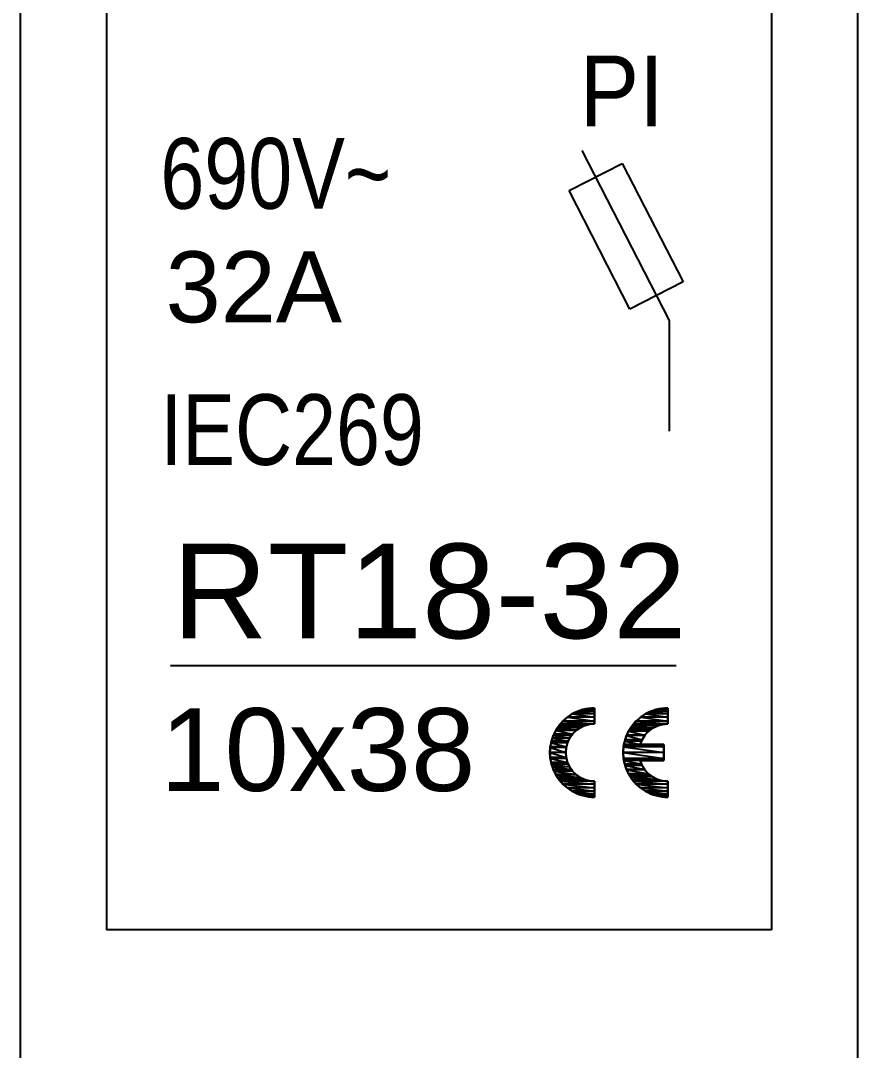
# Model space of a CAD drawing. Header units: millimetres. Extents: x -208796 to -83323, y 30910 to 103951.
# Drawn here: x -99739.2 to -99721.23, y 32904.13 to 32926.24 of the extents above; entities that cross this region are included whole.
import ezdxf

# ---------------------------------------------------------------- set-up
doc = ezdxf.new("R2010")
doc.units = ezdxf.units.MM
doc.header["$LTSCALE"] = 3
doc.layers.add('DUT', color=7, linetype='Continuous')
doc.styles.add('Arial', font='arial.ttf')

# ---------------------------------------------------------------- blocks, each defined once
blk = doc.blocks.new('*U99')
for p, q in [((-8.986, 0), (-8.986, 79.4816)), ((8.986, 79.4816), (8.986, 0)), ((-7.1381, 51.8402), (-7.1381, 20.4526)), ((7.1382, 51.8402), (7.1382, 20.4526)), ((3.0698, 37.1903), (4.9464, 33.5372)), ((2.7926, 36.3277), (3.9324, 36.9133)), ((3.9324, 36.9133), (5.2409, 34.3662)), ((4.101, 33.7806), (2.7926, 36.3277)), ((5.2409, 34.3662), (4.101, 33.7806)), ((4.9464, 33.5372), (4.9464, 31.1634)), ((-5.7689, 26.1314), (5.0953, 26.1314)), ((3.2756, 25.2147), (3.2126, 25.2084)), ((3.3395, 25.2167), (3.2756, 25.2147)), ((3.3395, 25.2167), (3.3395, 25.2167)), ((4.8491, 25.2147), (4.7861, 25.2084)), ((4.913, 25.2167), (4.8491, 25.2147)), ((4.913, 25.2167), (4.913, 25.2167)), ((2.7579, 25.0199), (2.7098, 24.9806)), ((2.8083, 25.056), (2.7579, 25.0199)), ((2.861, 25.0885), (2.8083, 25.056)), ((2.9155, 25.1179), (2.861, 25.0885)), ((2.972, 25.1435), (2.9155, 25.1179)), ((3.03, 25.1655), (2.972, 25.1435)), ((3.0897, 25.1836), (3.03, 25.1655)), ((3.1505, 25.1981), (3.0897, 25.1836)), ((3.2126, 25.2084), (3.1505, 25.1981)), ((4.3314, 25.0199), (4.2833, 24.9806)), ((4.3818, 25.056), (4.3314, 25.0199)), ((4.4345, 25.0885), (4.3818, 25.056)), ((4.489, 25.1179), (4.4345, 25.0885)), ((4.5455, 25.1435), (4.489, 25.1179)), ((4.6035, 25.1655), (4.5455, 25.1435)), ((4.6632, 25.1836), (4.6035, 25.1655)), ((4.724, 25.1981), (4.6632, 25.1836)), ((4.7861, 25.2084), (4.724, 25.1981)), ((2.5445, 24.7926), (2.5109, 24.7383)), ((2.5814, 24.8439), (2.5445, 24.7926)), ((2.6213, 24.8925), (2.5814, 24.8439)), ((2.6643, 24.938), (2.6213, 24.8925)), ((2.7098, 24.9806), (2.6643, 24.938)), ((2.9972, 24.773), (2.9647, 24.7497)), ((3.0312, 24.7939), (2.9972, 24.773)), ((3.0663, 24.8129), (3.0312, 24.7939)), ((3.1027, 24.8294), (3.0663, 24.8129)), ((3.1401, 24.8435), (3.1027, 24.8294)), ((3.1786, 24.8552), (3.1401, 24.8435)), ((3.2178, 24.8645), (3.1786, 24.8552)), ((3.2577, 24.8712), (3.2178, 24.8645)), ((3.2982, 24.8752), (3.2577, 24.8712)), ((3.3395, 24.8765), (3.2982, 24.8752)), ((3.3395, 24.8765), (3.3395, 24.8765)), ((4.1179, 24.7926), (4.0843, 24.7383)), ((4.1549, 24.8439), (4.1179, 24.7926)), ((4.1948, 24.8925), (4.1549, 24.8439)), ((4.2378, 24.938), (4.1948, 24.8925)), ((4.2833, 24.9806), (4.2378, 24.938)), ((4.582, 24.7804), (4.5419, 24.7524)), ((4.6244, 24.8051), (4.582, 24.7804)), ((4.6687, 24.8264), (4.6244, 24.8051)), ((4.7149, 24.844), (4.6687, 24.8264)), ((4.7625, 24.8581), (4.7149, 24.844)), ((4.8116, 24.8683), (4.7625, 24.8581)), ((4.8617, 24.8745), (4.8116, 24.8683)), ((4.913, 24.8765), (4.8617, 24.8745)), ((4.913, 24.8765), (4.913, 24.8765)), ((2.4325, 24.5656), (2.4146, 24.5056)), ((2.4546, 24.6244), (2.4325, 24.5656)), ((2.4807, 24.6821), (2.4546, 24.6244)), ((2.5109, 24.7383), (2.4807, 24.6821)), ((2.5109, 24.7383), (2.5109, 24.7383)), ((2.8055, 24.5682), (2.786, 24.5321)), ((2.8271, 24.6033), (2.8055, 24.5682)), ((2.8055, 24.5682), (2.8055, 24.5682)), ((2.8509, 24.6363), (2.8271, 24.6033)), ((2.8767, 24.6677), (2.8509, 24.6363)), ((2.9044, 24.697), (2.8767, 24.6677)), ((2.9336, 24.7244), (2.9044, 24.697)), ((2.9647, 24.7497), (2.9336, 24.7244)), ((4.0059, 24.5656), (3.988, 24.5056)), ((4.028, 24.6244), (4.0059, 24.5656)), ((4.0541, 24.6821), (4.028, 24.6244)), ((4.0843, 24.7383), (4.0541, 24.6821)), ((4.0843, 24.7383), (4.0843, 24.7383)), ((4.3794, 24.5695), (4.3561, 24.5251)), ((4.4061, 24.6113), (4.3794, 24.5695)), ((4.4358, 24.6509), (4.4061, 24.6113)), ((4.4685, 24.6876), (4.4358, 24.6509)), ((4.5038, 24.7215), (4.4685, 24.6876)), ((4.5419, 24.7524), (4.5038, 24.7215)), ((2.3906, 24.3836), (2.3846, 24.3219)), ((2.4005, 24.445), (2.3906, 24.3836)), ((2.4146, 24.5056), (2.4005, 24.445)), ((2.728, 24.3397), (2.7241, 24.2999)), ((2.7343, 24.3793), (2.728, 24.3397)), ((2.7434, 24.4183), (2.7343, 24.3793)), ((2.755, 24.457), (2.7434, 24.4183)), ((2.7692, 24.4949), (2.755, 24.457)), ((2.786, 24.5321), (2.7692, 24.4949)), ((3.964, 24.3836), (3.958, 24.3219)), ((3.9739, 24.445), (3.964, 24.3836)), ((3.988, 24.5056), (3.9739, 24.445)), ((4.3363, 24.4786), (4.3203, 24.4299)), ((4.3203, 24.4299), (4.8279, 24.4299)), ((4.3561, 24.5251), (4.3363, 24.4786)), ((4.8279, 24.4299), (4.8279, 24.0897)), ((2.3846, 24.3219), (2.3827, 24.2599)), ((2.3827, 24.2599), (2.3846, 24.1981)), ((2.3846, 24.1981), (2.3906, 24.1363)), ((2.3906, 24.1363), (2.4005, 24.0751)), ((2.7241, 24.2999), (2.7229, 24.26)), ((2.7229, 24.26), (2.7241, 24.2202)), ((2.7241, 24.2202), (2.728, 24.1804)), ((2.728, 24.1804), (2.7343, 24.141)), ((2.7343, 24.141), (2.7434, 24.1017)), ((3.958, 24.3219), (3.9561, 24.2599)), ((3.9561, 24.2599), (3.958, 24.1981)), ((3.958, 24.1981), (3.964, 24.1363)), ((3.964, 24.1363), (3.9739, 24.0751)), ((2.4005, 24.0751), (2.4146, 24.0143)), ((2.4146, 24.0143), (2.4325, 23.9545)), ((2.4325, 23.9545), (2.4546, 23.8955)), ((2.4546, 23.8955), (2.4807, 23.8379)), ((2.7434, 24.1017), (2.755, 24.0632)), ((2.755, 24.0632), (2.7692, 24.0252)), ((2.7692, 24.0252), (2.786, 23.988)), ((2.786, 23.988), (2.8055, 23.9516)), ((2.8055, 23.9516), (2.8055, 23.9516)), ((2.8055, 23.9516), (2.8271, 23.9168)), ((2.8271, 23.9168), (2.8509, 23.8837)), ((3.9739, 24.0751), (3.988, 24.0143)), ((3.988, 24.0143), (4.0059, 23.9545)), ((4.0059, 23.9545), (4.028, 23.8955)), ((4.028, 23.8955), (4.0541, 23.8379)), ((4.3203, 24.0897), (4.8279, 24.0897)), ((4.3203, 24.0897), (4.3203, 24.0897)), ((4.3203, 24.0897), (4.3363, 24.0413)), ((4.3363, 24.0413), (4.3561, 23.9948)), ((4.3561, 23.9948), (4.3794, 23.9506)), ((4.3794, 23.9506), (4.4061, 23.9086)), ((4.4061, 23.9086), (4.4358, 23.8693)), ((2.4807, 23.8379), (2.5109, 23.7814)), ((2.5109, 23.7814), (2.5109, 23.7814)), ((2.5109, 23.7814), (2.5445, 23.7273)), ((2.5445, 23.7273), (2.5814, 23.6759)), ((2.5814, 23.6759), (2.6213, 23.6274)), ((2.8509, 23.8837), (2.8767, 23.8525)), ((2.8767, 23.8525), (2.9044, 23.823)), ((2.9044, 23.823), (2.9336, 23.7957)), ((2.9336, 23.7957), (2.9647, 23.7703)), ((2.9647, 23.7703), (2.9972, 23.747)), ((2.9972, 23.747), (3.0312, 23.7259)), ((3.0312, 23.7259), (3.0663, 23.7071)), ((3.0663, 23.7071), (3.1027, 23.6906)), ((3.1027, 23.6906), (3.1401, 23.6765)), ((3.1401, 23.6765), (3.1786, 23.6646)), ((3.1786, 23.6646), (3.2178, 23.6555)), ((4.0541, 23.8379), (4.0843, 23.7814)), ((4.0843, 23.7814), (4.0843, 23.7814)), ((4.0843, 23.7814), (4.1179, 23.7273)), ((4.1179, 23.7273), (4.1549, 23.6759)), ((4.1549, 23.6759), (4.1948, 23.6274)), ((4.4358, 23.8693), (4.4685, 23.8324)), ((4.4685, 23.8324), (4.5038, 23.7985)), ((4.5038, 23.7985), (4.5419, 23.7674)), ((4.5419, 23.7674), (4.582, 23.7396)), ((4.582, 23.7396), (4.6244, 23.7149)), ((4.6244, 23.7149), (4.6687, 23.6937)), ((4.6687, 23.6937), (4.7149, 23.6759)), ((4.7149, 23.6759), (4.7625, 23.6619)), ((2.6213, 23.6274), (2.6643, 23.5818)), ((2.6643, 23.5818), (2.7098, 23.5395)), ((2.7098, 23.5395), (2.7579, 23.5001)), ((2.7579, 23.5001), (2.8083, 23.464)), ((2.8083, 23.464), (2.861, 23.4312)), ((3.2178, 23.6555), (3.2577, 23.6487)), ((3.2577, 23.6487), (3.2982, 23.6447)), ((3.2982, 23.6447), (3.3395, 23.6432)), ((4.1948, 23.6274), (4.2378, 23.5818)), ((4.2378, 23.5818), (4.2833, 23.5395)), ((4.2833, 23.5395), (4.3314, 23.5001)), ((4.3314, 23.5001), (4.3818, 23.464)), ((4.3818, 23.464), (4.4345, 23.4312)), ((4.7625, 23.6619), (4.8116, 23.6516)), ((4.8116, 23.6516), (4.8617, 23.6454)), ((4.8617, 23.6454), (4.913, 23.6432)), ((2.861, 23.4312), (2.9155, 23.4021)), ((2.9155, 23.4021), (2.972, 23.3764)), ((2.972, 23.3764), (3.03, 23.3545)), ((3.03, 23.3545), (3.0897, 23.3362)), ((3.0897, 23.3362), (3.1505, 23.3219)), ((3.1505, 23.3219), (3.2126, 23.3115)), ((3.2126, 23.3115), (3.2756, 23.3052)), ((3.2756, 23.3052), (3.3395, 23.303)), ((4.4345, 23.4312), (4.489, 23.4021)), ((4.489, 23.4021), (4.5455, 23.3764)), ((4.5455, 23.3764), (4.6035, 23.3545)), ((4.6035, 23.3545), (4.6632, 23.3362)), ((4.6632, 23.3362), (4.724, 23.3219)), ((4.724, 23.3219), (4.7861, 23.3115)), ((4.7861, 23.3115), (4.8491, 23.3052)), ((4.8491, 23.3052), (4.913, 23.303)), ((7.1382, 20.4526), (-7.1381, 20.4526))]:
    blk.add_line(p, q)
at = {"color": 251}
for p, q in [((3.2146, 25.2085), (3.3395, 25.2167)), ((3.3395, 25.2167), (3.2146, 25.2085)), ((3.3395, 25.2167), (3.3395, 25.2085)), ((3.3395, 25.2085), (3.3395, 25.2167)), ((4.7881, 25.2085), (4.913, 25.2167)), ((4.913, 25.2167), (4.7881, 25.2085)), ((4.913, 25.2167), (4.913, 25.2085)), ((4.913, 25.2085), (4.913, 25.2167)), ((2.663, 24.9364), (2.7571, 25.0189)), ((2.7571, 25.0189), (2.663, 24.9364)), ((2.7571, 25.0189), (2.8611, 25.0885)), ((2.8611, 25.0885), (2.7571, 25.0189)), ((3.3395, 25.0189), (2.7571, 25.0189)), ((2.7571, 25.0189), (3.3395, 24.9364)), ((2.7571, 25.0189), (3.3395, 24.9364)), ((3.3395, 25.0189), (2.7571, 25.0189)), ((2.8611, 25.0885), (2.9734, 25.1438)), ((2.9734, 25.1438), (2.8611, 25.0885)), ((3.3395, 25.0885), (2.8611, 25.0885)), ((2.8611, 25.0885), (3.3395, 25.0189)), ((2.8611, 25.0885), (3.3395, 25.0189)), ((3.3395, 25.0885), (2.8611, 25.0885)), ((2.9734, 25.1438), (3.0919, 25.1841)), ((3.0919, 25.1841), (2.9734, 25.1438)), ((3.3395, 25.1438), (2.9734, 25.1438)), ((2.9734, 25.1438), (3.3395, 25.0885)), ((2.9734, 25.1438), (3.3395, 25.0885)), ((3.3395, 25.1438), (2.9734, 25.1438)), ((3.0919, 25.1841), (3.2146, 25.2085)), ((3.2146, 25.2085), (3.0919, 25.1841)), ((3.3395, 25.1841), (3.0919, 25.1841)), ((3.0919, 25.1841), (3.3395, 25.1438)), ((3.0919, 25.1841), (3.3395, 25.1438)), ((3.3395, 25.1841), (3.0919, 25.1841)), ((3.3395, 25.2085), (3.2146, 25.2085)), ((3.2146, 25.2085), (3.3395, 25.1841)), ((3.2146, 25.2085), (3.3395, 25.1841)), ((3.3395, 25.2085), (3.2146, 25.2085)), ((3.3395, 25.1841), (3.3395, 25.2085)), ((3.3395, 25.2085), (3.3395, 25.1841)), ((3.3395, 25.1438), (3.3395, 25.1841)), ((3.3395, 25.1841), (3.3395, 25.1438)), ((3.3395, 25.0885), (3.3395, 25.1438)), ((3.3395, 25.1438), (3.3395, 25.0885)), ((3.3395, 25.0189), (3.3395, 25.0885)), ((3.3395, 25.0885), (3.3395, 25.0189)), ((3.3395, 24.9364), (3.3395, 25.0189)), ((3.3395, 25.0189), (3.3395, 24.9364)), ((4.2364, 24.9364), (4.3305, 25.0189)), ((4.3305, 25.0189), (4.2364, 24.9364)), ((4.3305, 25.0189), (4.4345, 25.0885)), ((4.4345, 25.0885), (4.3305, 25.0189)), ((4.913, 25.0189), (4.3305, 25.0189)), ((4.3305, 25.0189), (4.913, 24.9364)), ((4.3305, 25.0189), (4.913, 24.9364)), ((4.913, 25.0189), (4.3305, 25.0189)), ((4.4345, 25.0885), (4.5468, 25.1438)), ((4.5468, 25.1438), (4.4345, 25.0885)), ((4.913, 25.0885), (4.4345, 25.0885)), ((4.4345, 25.0885), (4.913, 25.0189)), ((4.4345, 25.0885), (4.913, 25.0189)), ((4.913, 25.0885), (4.4345, 25.0885)), ((4.5468, 25.1438), (4.6653, 25.1841)), ((4.6653, 25.1841), (4.5468, 25.1438)), ((4.913, 25.1438), (4.5468, 25.1438)), ((4.5468, 25.1438), (4.913, 25.0885)), ((4.5468, 25.1438), (4.913, 25.0885)), ((4.913, 25.1438), (4.5468, 25.1438)), ((4.6653, 25.1841), (4.7881, 25.2085)), ((4.7881, 25.2085), (4.6653, 25.1841)), ((4.913, 25.1841), (4.6653, 25.1841)), ((4.6653, 25.1841), (4.913, 25.1438)), ((4.6653, 25.1841), (4.913, 25.1438)), ((4.913, 25.1841), (4.6653, 25.1841)), ((4.913, 25.2085), (4.7881, 25.2085)), ((4.7881, 25.2085), (4.913, 25.1841)), ((4.7881, 25.2085), (4.913, 25.1841)), ((4.913, 25.2085), (4.7881, 25.2085)), ((4.913, 25.1841), (4.913, 25.2085)), ((4.913, 25.2085), (4.913, 25.1841)), ((4.913, 25.1438), (4.913, 25.1841)), ((4.913, 25.1841), (4.913, 25.1438)), ((4.913, 25.0885), (4.913, 25.1438)), ((4.913, 25.1438), (4.913, 25.0885)), ((4.913, 25.0189), (4.913, 25.0885)), ((4.913, 25.0885), (4.913, 25.0189)), ((4.913, 24.9364), (4.913, 25.0189)), ((4.913, 25.0189), (4.913, 24.9364)), ((2.5109, 24.7383), (2.5481, 24.7939)), ((2.5481, 24.7939), (2.5109, 24.7383)), ((2.5481, 24.7939), (2.5784, 24.8393)), ((2.5784, 24.8393), (2.5481, 24.7939)), ((3.0312, 24.7939), (2.5481, 24.7939)), ((2.5481, 24.7939), (2.9518, 24.7383)), ((2.5481, 24.7939), (2.9518, 24.7383)), ((3.0312, 24.7939), (2.5481, 24.7939)), ((2.5784, 24.8393), (2.5804, 24.8423)), ((2.5804, 24.8423), (2.5784, 24.8393)), ((3.1286, 24.8393), (2.5784, 24.8393)), ((2.5784, 24.8393), (3.0312, 24.7939)), ((2.5784, 24.8393), (3.0312, 24.7939)), ((3.1286, 24.8393), (2.5784, 24.8393)), ((2.5804, 24.8423), (2.6022, 24.8671)), ((2.6022, 24.8671), (2.5804, 24.8423)), ((3.14, 24.8423), (2.5804, 24.8423)), ((2.5804, 24.8423), (3.1286, 24.8393)), ((2.5804, 24.8423), (3.1286, 24.8393)), ((3.14, 24.8423), (2.5804, 24.8423)), ((2.6022, 24.8671), (2.6104, 24.8765)), ((2.6104, 24.8765), (2.6022, 24.8671)), ((3.2325, 24.8671), (2.6022, 24.8671)), ((2.6022, 24.8671), (3.14, 24.8423)), ((2.6022, 24.8671), (3.14, 24.8423)), ((3.2325, 24.8671), (2.6022, 24.8671)), ((2.6104, 24.8765), (2.663, 24.9364)), ((2.663, 24.9364), (2.6104, 24.8765)), ((3.3395, 24.8765), (2.6104, 24.8765)), ((2.6104, 24.8765), (3.2325, 24.8671)), ((2.6104, 24.8765), (3.2325, 24.8671)), ((3.3395, 24.8765), (2.6104, 24.8765)), ((3.3395, 24.9364), (2.663, 24.9364)), ((2.663, 24.9364), (3.3395, 24.8765)), ((2.663, 24.9364), (3.3395, 24.8765)), ((3.3395, 24.9364), (2.663, 24.9364)), ((2.9518, 24.7383), (3.0312, 24.7939)), ((3.0312, 24.7939), (2.9518, 24.7383)), ((3.0312, 24.7939), (3.1286, 24.8393)), ((3.1286, 24.8393), (3.0312, 24.7939)), ((3.1286, 24.8393), (3.14, 24.8423)), ((3.14, 24.8423), (3.1286, 24.8393)), ((3.14, 24.8423), (3.2325, 24.8671)), ((3.2325, 24.8671), (3.14, 24.8423)), ((3.2325, 24.8671), (3.3395, 24.8765)), ((3.3395, 24.8765), (3.2325, 24.8671)), ((3.3395, 24.8765), (3.3395, 24.9364)), ((3.3395, 24.9364), (3.3395, 24.8765)), ((4.0843, 24.7383), (4.1152, 24.7844)), ((4.1152, 24.7844), (4.0843, 24.7383)), ((4.1152, 24.7844), (4.149, 24.835)), ((4.149, 24.835), (4.1152, 24.7844)), ((4.5889, 24.7844), (4.1152, 24.7844)), ((4.1152, 24.7844), (4.5276, 24.7383)), ((4.1152, 24.7844), (4.5276, 24.7383)), ((4.5889, 24.7844), (4.1152, 24.7844)), ((4.149, 24.835), (4.1539, 24.8423)), ((4.1539, 24.8423), (4.149, 24.835)), ((4.6906, 24.835), (4.149, 24.835)), ((4.149, 24.835), (4.5889, 24.7844)), ((4.149, 24.835), (4.5889, 24.7844)), ((4.6906, 24.835), (4.149, 24.835)), ((4.1539, 24.8423), (4.1746, 24.866)), ((4.1746, 24.866), (4.1539, 24.8423)), ((4.7165, 24.8423), (4.1539, 24.8423)), ((4.1539, 24.8423), (4.6906, 24.835)), ((4.1539, 24.8423), (4.6906, 24.835)), ((4.7165, 24.8423), (4.1539, 24.8423)), ((4.1746, 24.866), (4.1838, 24.8765)), ((4.1838, 24.8765), (4.1746, 24.866)), ((4.7999, 24.866), (4.1746, 24.866)), ((4.1746, 24.866), (4.7165, 24.8423)), ((4.1746, 24.866), (4.7165, 24.8423)), ((4.7999, 24.866), (4.1746, 24.866)), ((4.1838, 24.8765), (4.2364, 24.9364)), ((4.2364, 24.9364), (4.1838, 24.8765)), ((4.913, 24.8765), (4.1838, 24.8765)), ((4.1838, 24.8765), (4.7999, 24.866)), ((4.1838, 24.8765), (4.7999, 24.866)), ((4.913, 24.8765), (4.1838, 24.8765)), ((4.913, 24.9364), (4.2364, 24.9364)), ((4.2364, 24.9364), (4.913, 24.8765)), ((4.2364, 24.9364), (4.913, 24.8765)), ((4.913, 24.9364), (4.2364, 24.9364)), ((4.5276, 24.7383), (4.5889, 24.7844)), ((4.5889, 24.7844), (4.5276, 24.7383)), ((4.5889, 24.7844), (4.6906, 24.835)), ((4.6906, 24.835), (4.5889, 24.7844)), ((4.6906, 24.835), (4.7165, 24.8423)), ((4.7165, 24.8423), (4.6906, 24.835)), ((4.7165, 24.8423), (4.7999, 24.866)), ((4.7999, 24.866), (4.7165, 24.8423)), ((4.7999, 24.866), (4.913, 24.8765)), ((4.913, 24.8765), (4.7999, 24.866)), ((4.913, 24.8765), (4.913, 24.9364)), ((4.913, 24.9364), (4.913, 24.8765)), ((2.4153, 24.5075), (2.4359, 24.5682)), ((2.4359, 24.5682), (2.4153, 24.5075)), ((2.4359, 24.5682), (2.4556, 24.626)), ((2.4556, 24.626), (2.4359, 24.5682)), ((2.8055, 24.5682), (2.4359, 24.5682)), ((2.4359, 24.5682), (2.7772, 24.5075)), ((2.4359, 24.5682), (2.7772, 24.5075)), ((2.8055, 24.5682), (2.4359, 24.5682)), ((2.4556, 24.626), (2.4705, 24.6562)), ((2.4705, 24.6562), (2.4556, 24.626)), ((2.846, 24.626), (2.4556, 24.626)), ((2.4556, 24.626), (2.8055, 24.5682)), ((2.4556, 24.626), (2.8055, 24.5682)), ((2.846, 24.626), (2.4556, 24.626)), ((2.4705, 24.6562), (2.5079, 24.7322)), ((2.5079, 24.7322), (2.4705, 24.6562)), ((2.8672, 24.6562), (2.4705, 24.6562)), ((2.4705, 24.6562), (2.846, 24.626)), ((2.4705, 24.6562), (2.846, 24.626)), ((2.8672, 24.6562), (2.4705, 24.6562)), ((2.5079, 24.7322), (2.5109, 24.7383)), ((2.5109, 24.7383), (2.5079, 24.7322)), ((2.9432, 24.7322), (2.5079, 24.7322)), ((2.5079, 24.7322), (2.8672, 24.6562)), ((2.5079, 24.7322), (2.8672, 24.6562)), ((2.9432, 24.7322), (2.5079, 24.7322)), ((2.9518, 24.7383), (2.5109, 24.7383)), ((2.5109, 24.7383), (2.9432, 24.7322)), ((2.5109, 24.7383), (2.9432, 24.7322)), ((2.9518, 24.7383), (2.5109, 24.7383)), ((2.7772, 24.5075), (2.8055, 24.5682)), ((2.8055, 24.5682), (2.7772, 24.5075)), ((2.8055, 24.5682), (2.846, 24.626)), ((2.846, 24.626), (2.8055, 24.5682)), ((2.846, 24.626), (2.8672, 24.6562)), ((2.8672, 24.6562), (2.846, 24.626)), ((2.8672, 24.6562), (2.9432, 24.7322)), ((2.9432, 24.7322), (2.8672, 24.6562)), ((2.9432, 24.7322), (2.9518, 24.7383)), ((2.9518, 24.7383), (2.9432, 24.7322)), ((3.9984, 24.5358), (4.029, 24.626)), ((4.029, 24.626), (3.9984, 24.5358)), ((4.029, 24.626), (4.0321, 24.6323)), ((4.0321, 24.6323), (4.029, 24.626)), ((4.4176, 24.626), (4.029, 24.626)), ((4.029, 24.626), (4.3615, 24.5358)), ((4.029, 24.626), (4.3615, 24.5358)), ((4.4176, 24.626), (4.029, 24.626)), ((4.0321, 24.6323), (4.0734, 24.7161)), ((4.0734, 24.7161), (4.0321, 24.6323)), ((4.4215, 24.6323), (4.0321, 24.6323)), ((4.0321, 24.6323), (4.4176, 24.626)), ((4.0321, 24.6323), (4.4176, 24.626)), ((4.4215, 24.6323), (4.0321, 24.6323)), ((4.0734, 24.7161), (4.0843, 24.7383)), ((4.0843, 24.7383), (4.0734, 24.7161)), ((4.4982, 24.7161), (4.0734, 24.7161)), ((4.0734, 24.7161), (4.4215, 24.6323)), ((4.0734, 24.7161), (4.4215, 24.6323)), ((4.4982, 24.7161), (4.0734, 24.7161)), ((4.5276, 24.7383), (4.0843, 24.7383)), ((4.0843, 24.7383), (4.4982, 24.7161)), ((4.0843, 24.7383), (4.4982, 24.7161)), ((4.5276, 24.7383), (4.0843, 24.7383)), ((4.3615, 24.5358), (4.4176, 24.626)), ((4.4176, 24.626), (4.3615, 24.5358)), ((4.4176, 24.626), (4.4215, 24.6323)), ((4.4215, 24.6323), (4.4176, 24.626)), ((4.4215, 24.6323), (4.4982, 24.7161)), ((4.4982, 24.7161), (4.4215, 24.6323)), ((4.4982, 24.7161), (4.5276, 24.7383)), ((4.5276, 24.7383), (4.4982, 24.7161)), ((2.3827, 24.2599), (2.3897, 24.3669)), ((2.3897, 24.3669), (2.3827, 24.2599)), ((2.3897, 24.3669), (2.3909, 24.3847)), ((2.3909, 24.3847), (2.3897, 24.3669)), ((2.7323, 24.3669), (2.3897, 24.3669)), ((2.3897, 24.3669), (2.7229, 24.2599)), ((2.3897, 24.3669), (2.7229, 24.2599)), ((2.7323, 24.3669), (2.3897, 24.3669)), ((2.3909, 24.3847), (2.408, 24.4707)), ((2.408, 24.4707), (2.3909, 24.3847)), ((2.737, 24.3847), (2.3909, 24.3847)), ((2.3909, 24.3847), (2.7323, 24.3669)), ((2.3909, 24.3847), (2.7323, 24.3669)), ((2.737, 24.3847), (2.3909, 24.3847)), ((2.408, 24.4707), (2.4153, 24.5075)), ((2.4153, 24.5075), (2.408, 24.4707)), ((2.7601, 24.4707), (2.408, 24.4707)), ((2.408, 24.4707), (2.737, 24.3847)), ((2.408, 24.4707), (2.737, 24.3847)), ((2.7601, 24.4707), (2.408, 24.4707)), ((2.7772, 24.5075), (2.4153, 24.5075)), ((2.4153, 24.5075), (2.7601, 24.4707)), ((2.4153, 24.5075), (2.7601, 24.4707)), ((2.7772, 24.5075), (2.4153, 24.5075)), ((2.7229, 24.2599), (2.7323, 24.3669)), ((2.7323, 24.3669), (2.7229, 24.2599)), ((2.7323, 24.3669), (2.737, 24.3847)), ((2.737, 24.3847), (2.7323, 24.3669)), ((2.737, 24.3847), (2.7601, 24.4707)), ((2.7601, 24.4707), (2.737, 24.3847)), ((2.7601, 24.4707), (2.7772, 24.5075)), ((2.7772, 24.5075), (2.7601, 24.4707)), ((3.9562, 24.2599), (3.9643, 24.3847)), ((3.9643, 24.3847), (3.9562, 24.2599)), ((3.9643, 24.3847), (3.9733, 24.4299)), ((3.9733, 24.4299), (3.9643, 24.3847)), ((4.8279, 24.3847), (3.9643, 24.3847)), ((3.9643, 24.3847), (4.8279, 24.2599)), ((3.9643, 24.3847), (4.8279, 24.2599)), ((4.8279, 24.3847), (3.9643, 24.3847)), ((3.9733, 24.4299), (3.9888, 24.5075)), ((3.9888, 24.5075), (3.9733, 24.4299)), ((4.3203, 24.4299), (3.9733, 24.4299)), ((3.9733, 24.4299), (4.8279, 24.3847)), ((3.9733, 24.4299), (4.8279, 24.3847)), ((4.8279, 24.4299), (3.9733, 24.4299)), ((3.9888, 24.5075), (3.9984, 24.5358)), ((3.9984, 24.5358), (3.9888, 24.5075)), ((4.3505, 24.5075), (3.9888, 24.5075)), ((3.9888, 24.5075), (4.3203, 24.4299)), ((3.9888, 24.5075), (4.3203, 24.4299)), ((4.3505, 24.5075), (3.9888, 24.5075)), ((4.3615, 24.5358), (3.9984, 24.5358)), ((3.9984, 24.5358), (4.3505, 24.5075)), ((3.9984, 24.5358), (4.3505, 24.5075)), ((4.3615, 24.5358), (3.9984, 24.5358)), ((4.3203, 24.4299), (4.3505, 24.5075)), ((4.3505, 24.5075), (4.3203, 24.4299)), ((4.3203, 24.4299), (4.8279, 24.4299)), ((4.3203, 24.4299), (4.3203, 24.4299)), ((4.3203, 24.4299), (4.8279, 24.4299)), ((4.3505, 24.5075), (4.3615, 24.5358)), ((4.3615, 24.5358), (4.3505, 24.5075)), ((4.8279, 24.3847), (4.8279, 24.4299)), ((4.8279, 24.4299), (4.8279, 24.3847)), ((4.8279, 24.2599), (4.8279, 24.3847)), ((4.8279, 24.3847), (4.8279, 24.2599)), ((2.7229, 24.2599), (2.3827, 24.2599)), ((2.3827, 24.2599), (2.7323, 24.1528)), ((2.3897, 24.1528), (2.3827, 24.2599)), ((2.3827, 24.2599), (2.7323, 24.1528)), ((2.7229, 24.2599), (2.3827, 24.2599)), ((2.3827, 24.2599), (2.3897, 24.1528)), ((2.7323, 24.1528), (2.3897, 24.1528)), ((2.3897, 24.1528), (2.737, 24.135)), ((2.3909, 24.135), (2.3897, 24.1528)), ((2.3897, 24.1528), (2.737, 24.135)), ((2.7323, 24.1528), (2.3897, 24.1528)), ((2.3897, 24.1528), (2.3909, 24.135)), ((2.737, 24.135), (2.3909, 24.135)), ((2.3909, 24.135), (2.7601, 24.049)), ((2.408, 24.049), (2.3909, 24.135)), ((2.3909, 24.135), (2.7601, 24.049)), ((2.737, 24.135), (2.3909, 24.135)), ((2.3909, 24.135), (2.408, 24.049)), ((2.7323, 24.1528), (2.7229, 24.2599)), ((2.7229, 24.2599), (2.7323, 24.1528)), ((2.737, 24.135), (2.7323, 24.1528)), ((2.7323, 24.1528), (2.737, 24.135)), ((2.7601, 24.049), (2.737, 24.135)), ((2.737, 24.135), (2.7601, 24.049)), ((4.8279, 24.2599), (3.9562, 24.2599)), ((3.9562, 24.2599), (4.8279, 24.135)), ((3.9643, 24.135), (3.9562, 24.2599)), ((3.9562, 24.2599), (4.8279, 24.135)), ((4.8279, 24.2599), (3.9562, 24.2599)), ((3.9562, 24.2599), (3.9643, 24.135)), ((4.8279, 24.135), (3.9643, 24.135)), ((3.9643, 24.135), (4.8279, 24.0897)), ((3.9733, 24.0897), (3.9643, 24.135)), ((3.9643, 24.135), (4.8279, 24.0897)), ((4.8279, 24.135), (3.9643, 24.135)), ((3.9643, 24.135), (3.9733, 24.0897)), ((4.8279, 24.135), (4.8279, 24.2599)), ((4.8279, 24.2599), (4.8279, 24.135)), ((4.8279, 24.0897), (4.8279, 24.135)), ((4.8279, 24.135), (4.8279, 24.0897)), ((2.7601, 24.049), (2.408, 24.049)), ((2.408, 24.049), (2.7772, 24.0122)), ((2.4153, 24.0122), (2.408, 24.049)), ((2.408, 24.049), (2.7772, 24.0122)), ((2.7601, 24.049), (2.408, 24.049)), ((2.408, 24.049), (2.4153, 24.0122)), ((2.7772, 24.0122), (2.4153, 24.0122)), ((2.4153, 24.0122), (2.8055, 23.9516)), ((2.4359, 23.9516), (2.4153, 24.0122)), ((2.4153, 24.0122), (2.8055, 23.9516)), ((2.7772, 24.0122), (2.4153, 24.0122)), ((2.4153, 24.0122), (2.4359, 23.9516)), ((2.8055, 23.9516), (2.4359, 23.9516)), ((2.4359, 23.9516), (2.846, 23.8937)), ((2.4556, 23.8937), (2.4359, 23.9516)), ((2.4359, 23.9516), (2.846, 23.8937)), ((2.8055, 23.9516), (2.4359, 23.9516)), ((2.4359, 23.9516), (2.4556, 23.8937)), ((2.846, 23.8937), (2.4556, 23.8937)), ((2.4556, 23.8937), (2.8672, 23.8635)), ((2.4705, 23.8635), (2.4556, 23.8937)), ((2.4556, 23.8937), (2.8672, 23.8635)), ((2.846, 23.8937), (2.4556, 23.8937)), ((2.4556, 23.8937), (2.4705, 23.8635)), ((2.7772, 24.0122), (2.7601, 24.049)), ((2.7601, 24.049), (2.7772, 24.0122)), ((2.8055, 23.9516), (2.7772, 24.0122)), ((2.7772, 24.0122), (2.8055, 23.9516)), ((2.846, 23.8937), (2.8055, 23.9516)), ((2.8055, 23.9516), (2.846, 23.8937)), ((2.8672, 23.8635), (2.846, 23.8937)), ((2.846, 23.8937), (2.8672, 23.8635)), ((4.8279, 24.0897), (3.9733, 24.0897)), ((3.9733, 24.0897), (4.3505, 24.0122)), ((3.9888, 24.0122), (3.9733, 24.0897)), ((3.9733, 24.0897), (4.3505, 24.0122)), ((4.3203, 24.0897), (3.9733, 24.0897)), ((3.9733, 24.0897), (3.9888, 24.0122)), ((4.3505, 24.0122), (3.9888, 24.0122)), ((3.9888, 24.0122), (4.3615, 23.9839)), ((3.9984, 23.9839), (3.9888, 24.0122)), ((3.9888, 24.0122), (4.3615, 23.9839)), ((4.3505, 24.0122), (3.9888, 24.0122)), ((3.9888, 24.0122), (3.9984, 23.9839)), ((4.3615, 23.9839), (3.9984, 23.9839)), ((3.9984, 23.9839), (4.4176, 23.8937)), ((4.029, 23.8937), (3.9984, 23.9839)), ((3.9984, 23.9839), (4.4176, 23.8937)), ((4.3615, 23.9839), (3.9984, 23.9839)), ((3.9984, 23.9839), (4.029, 23.8937)), ((4.4176, 23.8937), (4.029, 23.8937)), ((4.029, 23.8937), (4.4215, 23.8875)), ((4.0321, 23.8875), (4.029, 23.8937)), ((4.029, 23.8937), (4.4215, 23.8875)), ((4.4176, 23.8937), (4.029, 23.8937)), ((4.029, 23.8937), (4.0321, 23.8875)), ((4.4215, 23.8875), (4.0321, 23.8875)), ((4.0321, 23.8875), (4.4982, 23.8036)), ((4.0734, 23.8036), (4.0321, 23.8875)), ((4.0321, 23.8875), (4.4982, 23.8036)), ((4.4215, 23.8875), (4.0321, 23.8875)), ((4.0321, 23.8875), (4.0734, 23.8036)), ((4.3203, 24.0897), (4.8279, 24.0897)), ((4.3203, 24.0897), (4.3203, 24.0897)), ((4.3505, 24.0122), (4.3203, 24.0897)), ((4.3203, 24.0897), (4.8279, 24.0897)), ((4.3203, 24.0897), (4.3505, 24.0122)), ((4.3615, 23.9839), (4.3505, 24.0122)), ((4.3505, 24.0122), (4.3615, 23.9839)), ((4.4176, 23.8937), (4.3615, 23.9839)), ((4.3615, 23.9839), (4.4176, 23.8937)), ((4.4215, 23.8875), (4.4176, 23.8937)), ((4.4176, 23.8937), (4.4215, 23.8875)), ((4.4982, 23.8036), (4.4215, 23.8875)), ((4.4215, 23.8875), (4.4982, 23.8036)), ((2.8672, 23.8635), (2.4705, 23.8635)), ((2.4705, 23.8635), (2.9432, 23.7875)), ((2.5079, 23.7875), (2.4705, 23.8635)), ((2.4705, 23.8635), (2.9432, 23.7875)), ((2.8672, 23.8635), (2.4705, 23.8635)), ((2.4705, 23.8635), (2.5079, 23.7875)), ((2.9432, 23.7875), (2.5079, 23.7875)), ((2.5079, 23.7875), (2.9518, 23.7814)), ((2.5109, 23.7814), (2.5079, 23.7875)), ((2.5079, 23.7875), (2.9518, 23.7814)), ((2.9432, 23.7875), (2.5079, 23.7875)), ((2.5079, 23.7875), (2.5109, 23.7814)), ((2.9518, 23.7814), (2.5109, 23.7814)), ((2.5109, 23.7814), (3.0312, 23.7259)), ((2.5481, 23.7259), (2.5109, 23.7814)), ((2.5109, 23.7814), (3.0312, 23.7259)), ((2.9518, 23.7814), (2.5109, 23.7814)), ((2.5109, 23.7814), (2.5481, 23.7259)), ((3.0312, 23.7259), (2.5481, 23.7259)), ((2.5481, 23.7259), (3.1286, 23.6804)), ((2.5784, 23.6804), (2.5481, 23.7259)), ((2.5481, 23.7259), (3.1286, 23.6804)), ((3.0312, 23.7259), (2.5481, 23.7259)), ((2.5481, 23.7259), (2.5784, 23.6804)), ((3.1286, 23.6804), (2.5784, 23.6804)), ((2.5784, 23.6804), (3.14, 23.6774)), ((2.5804, 23.6774), (2.5784, 23.6804)), ((2.5784, 23.6804), (3.14, 23.6774)), ((3.1286, 23.6804), (2.5784, 23.6804)), ((2.5784, 23.6804), (2.5804, 23.6774)), ((3.14, 23.6774), (2.5804, 23.6774)), ((2.5804, 23.6774), (3.2325, 23.6526)), ((2.6022, 23.6526), (2.5804, 23.6774)), ((2.5804, 23.6774), (3.2325, 23.6526)), ((3.14, 23.6774), (2.5804, 23.6774)), ((2.5804, 23.6774), (2.6022, 23.6526)), ((2.9432, 23.7875), (2.8672, 23.8635)), ((2.8672, 23.8635), (2.9432, 23.7875)), ((2.9518, 23.7814), (2.9432, 23.7875)), ((2.9432, 23.7875), (2.9518, 23.7814)), ((3.0312, 23.7259), (2.9518, 23.7814)), ((2.9518, 23.7814), (3.0312, 23.7259)), ((3.1286, 23.6804), (3.0312, 23.7259)), ((3.0312, 23.7259), (3.1286, 23.6804)), ((3.14, 23.6774), (3.1286, 23.6804)), ((3.1286, 23.6804), (3.14, 23.6774)), ((3.2325, 23.6526), (3.14, 23.6774)), ((3.14, 23.6774), (3.2325, 23.6526)), ((4.4982, 23.8036), (4.0734, 23.8036)), ((4.0734, 23.8036), (4.5276, 23.7814)), ((4.0843, 23.7814), (4.0734, 23.8036)), ((4.0734, 23.8036), (4.5276, 23.7814)), ((4.4982, 23.8036), (4.0734, 23.8036)), ((4.0734, 23.8036), (4.0843, 23.7814)), ((4.5276, 23.7814), (4.0843, 23.7814)), ((4.0843, 23.7814), (4.5889, 23.7353)), ((4.1152, 23.7353), (4.0843, 23.7814)), ((4.0843, 23.7814), (4.5889, 23.7353)), ((4.5276, 23.7814), (4.0843, 23.7814)), ((4.0843, 23.7814), (4.1152, 23.7353)), ((4.5889, 23.7353), (4.1152, 23.7353)), ((4.1152, 23.7353), (4.6906, 23.6847)), ((4.149, 23.6847), (4.1152, 23.7353)), ((4.1152, 23.7353), (4.6906, 23.6847)), ((4.5889, 23.7353), (4.1152, 23.7353)), ((4.1152, 23.7353), (4.149, 23.6847)), ((4.6906, 23.6847), (4.149, 23.6847)), ((4.149, 23.6847), (4.7165, 23.6774)), ((4.1539, 23.6774), (4.149, 23.6847)), ((4.149, 23.6847), (4.7165, 23.6774)), ((4.6906, 23.6847), (4.149, 23.6847)), ((4.149, 23.6847), (4.1539, 23.6774)), ((4.7165, 23.6774), (4.1539, 23.6774)), ((4.1539, 23.6774), (4.7999, 23.6537)), ((4.1746, 23.6537), (4.1539, 23.6774)), ((4.1539, 23.6774), (4.7999, 23.6537)), ((4.7165, 23.6774), (4.1539, 23.6774)), ((4.1539, 23.6774), (4.1746, 23.6537)), ((4.5276, 23.7814), (4.4982, 23.8036)), ((4.4982, 23.8036), (4.5276, 23.7814)), ((4.5889, 23.7353), (4.5276, 23.7814)), ((4.5276, 23.7814), (4.5889, 23.7353)), ((4.6906, 23.6847), (4.5889, 23.7353)), ((4.5889, 23.7353), (4.6906, 23.6847)), ((4.7165, 23.6774), (4.6906, 23.6847)), ((4.6906, 23.6847), (4.7165, 23.6774)), ((4.7999, 23.6537), (4.7165, 23.6774)), ((4.7165, 23.6774), (4.7999, 23.6537)), ((3.2325, 23.6526), (2.6022, 23.6526)), ((2.6022, 23.6526), (3.3395, 23.6432)), ((2.6104, 23.6432), (2.6022, 23.6526)), ((2.6022, 23.6526), (3.3395, 23.6432)), ((3.2325, 23.6526), (2.6022, 23.6526)), ((2.6022, 23.6526), (2.6104, 23.6432)), ((3.3395, 23.6432), (2.6104, 23.6432)), ((2.6104, 23.6432), (3.3395, 23.5833)), ((2.663, 23.5833), (2.6104, 23.6432)), ((2.6104, 23.6432), (3.3395, 23.5833)), ((3.3395, 23.6432), (2.6104, 23.6432)), ((2.6104, 23.6432), (2.663, 23.5833)), ((3.3395, 23.5833), (2.663, 23.5833)), ((2.663, 23.5833), (3.3395, 23.5008)), ((2.7571, 23.5008), (2.663, 23.5833)), ((2.663, 23.5833), (3.3395, 23.5008)), ((3.3395, 23.5833), (2.663, 23.5833)), ((2.663, 23.5833), (2.7571, 23.5008)), ((3.3395, 23.5008), (2.7571, 23.5008)), ((2.7571, 23.5008), (3.3395, 23.4312)), ((2.8611, 23.4312), (2.7571, 23.5008)), ((2.7571, 23.5008), (3.3395, 23.4312)), ((3.3395, 23.5008), (2.7571, 23.5008)), ((2.7571, 23.5008), (2.8611, 23.4312)), ((3.3395, 23.6432), (3.2325, 23.6526)), ((3.2325, 23.6526), (3.3395, 23.6432)), ((3.3395, 23.5833), (3.3395, 23.6432)), ((3.3395, 23.6432), (3.3395, 23.5833)), ((3.3395, 23.5008), (3.3395, 23.5833)), ((3.3395, 23.5833), (3.3395, 23.5008)), ((3.3395, 23.4312), (3.3395, 23.5008)), ((3.3395, 23.5008), (3.3395, 23.4312)), ((4.7999, 23.6537), (4.1746, 23.6537)), ((4.1746, 23.6537), (4.913, 23.6432)), ((4.1838, 23.6432), (4.1746, 23.6537)), ((4.1746, 23.6537), (4.913, 23.6432)), ((4.7999, 23.6537), (4.1746, 23.6537)), ((4.1746, 23.6537), (4.1838, 23.6432)), ((4.913, 23.6432), (4.1838, 23.6432)), ((4.1838, 23.6432), (4.913, 23.5833)), ((4.2364, 23.5833), (4.1838, 23.6432)), ((4.1838, 23.6432), (4.913, 23.5833)), ((4.913, 23.6432), (4.1838, 23.6432)), ((4.1838, 23.6432), (4.2364, 23.5833)), ((4.913, 23.5833), (4.2364, 23.5833)), ((4.2364, 23.5833), (4.913, 23.5008)), ((4.3305, 23.5008), (4.2364, 23.5833)), ((4.2364, 23.5833), (4.913, 23.5008)), ((4.913, 23.5833), (4.2364, 23.5833)), ((4.2364, 23.5833), (4.3305, 23.5008)), ((4.913, 23.5008), (4.3305, 23.5008)), ((4.3305, 23.5008), (4.913, 23.4312)), ((4.4345, 23.4312), (4.3305, 23.5008)), ((4.3305, 23.5008), (4.913, 23.4312)), ((4.913, 23.5008), (4.3305, 23.5008)), ((4.3305, 23.5008), (4.4345, 23.4312)), ((4.913, 23.6432), (4.7999, 23.6537)), ((4.7999, 23.6537), (4.913, 23.6432)), ((4.913, 23.5833), (4.913, 23.6432)), ((4.913, 23.6432), (4.913, 23.5833)), ((4.913, 23.5008), (4.913, 23.5833)), ((4.913, 23.5833), (4.913, 23.5008)), ((4.913, 23.4312), (4.913, 23.5008)), ((4.913, 23.5008), (4.913, 23.4312)), ((3.3395, 23.4312), (2.8611, 23.4312)), ((2.8611, 23.4312), (3.3395, 23.3759)), ((2.9734, 23.3759), (2.8611, 23.4312)), ((2.8611, 23.4312), (3.3395, 23.3759)), ((3.3395, 23.4312), (2.8611, 23.4312)), ((2.8611, 23.4312), (2.9734, 23.3759)), ((3.3395, 23.3759), (2.9734, 23.3759)), ((2.9734, 23.3759), (3.3395, 23.3356)), ((3.0919, 23.3356), (2.9734, 23.3759)), ((2.9734, 23.3759), (3.3395, 23.3356)), ((3.3395, 23.3759), (2.9734, 23.3759)), ((2.9734, 23.3759), (3.0919, 23.3356)), ((3.3395, 23.3356), (3.0919, 23.3356)), ((3.0919, 23.3356), (3.3395, 23.3112)), ((3.2146, 23.3112), (3.0919, 23.3356)), ((3.0919, 23.3356), (3.3395, 23.3112)), ((3.3395, 23.3356), (3.0919, 23.3356)), ((3.0919, 23.3356), (3.2146, 23.3112)), ((3.3395, 23.3112), (3.2146, 23.3112)), ((3.2146, 23.3112), (3.3395, 23.303)), ((3.3395, 23.3112), (3.2146, 23.3112)), ((3.3395, 23.303), (3.2146, 23.3112)), ((3.3395, 23.3759), (3.3395, 23.4312)), ((3.3395, 23.4312), (3.3395, 23.3759)), ((3.3395, 23.3356), (3.3395, 23.3759)), ((3.3395, 23.3759), (3.3395, 23.3356)), ((3.3395, 23.3112), (3.3395, 23.3356)), ((3.3395, 23.3356), (3.3395, 23.3112)), ((3.3395, 23.303), (3.3395, 23.3112)), ((3.3395, 23.3112), (3.3395, 23.303)), ((4.913, 23.4312), (4.4345, 23.4312)), ((4.4345, 23.4312), (4.913, 23.3759)), ((4.5468, 23.3759), (4.4345, 23.4312)), ((4.4345, 23.4312), (4.913, 23.3759)), ((4.913, 23.4312), (4.4345, 23.4312)), ((4.4345, 23.4312), (4.5468, 23.3759)), ((4.913, 23.3759), (4.5468, 23.3759)), ((4.5468, 23.3759), (4.913, 23.3356)), ((4.6653, 23.3356), (4.5468, 23.3759)), ((4.5468, 23.3759), (4.913, 23.3356)), ((4.913, 23.3759), (4.5468, 23.3759)), ((4.5468, 23.3759), (4.6653, 23.3356)), ((4.913, 23.3356), (4.6653, 23.3356)), ((4.6653, 23.3356), (4.913, 23.3112)), ((4.7881, 23.3112), (4.6653, 23.3356)), ((4.6653, 23.3356), (4.913, 23.3112)), ((4.913, 23.3356), (4.6653, 23.3356)), ((4.6653, 23.3356), (4.7881, 23.3112)), ((4.913, 23.3112), (4.7881, 23.3112)), ((4.7881, 23.3112), (4.913, 23.303)), ((4.913, 23.3112), (4.7881, 23.3112)), ((4.913, 23.303), (4.7881, 23.3112)), ((4.913, 23.3759), (4.913, 23.4312)), ((4.913, 23.4312), (4.913, 23.3759)), ((4.913, 23.3356), (4.913, 23.3759)), ((4.913, 23.3759), (4.913, 23.3356)), ((4.913, 23.3112), (4.913, 23.3356)), ((4.913, 23.3356), (4.913, 23.3112)), ((4.913, 23.303), (4.913, 23.3112)), ((4.913, 23.3112), (4.913, 23.303))]:
    blk.add_line(p, q, dxfattribs=at)
at = {"layer": 'DUT', "color": 251, "style": 'Arial', "oblique": 0}
for s, width, p in [('PI', 0.9, (3.0245, 37.7098)), ('690V~', 0.8, (-5.9837, 35.9388)), ('IEC269', 0.8, (-5.9837, 30.437))]:
    blk.add_text(s, height=1.51855, dxfattribs=dict(at, width=width)).set_placement(p)
at = {"layer": 'DUT', "color": 250, "style": 'Arial', "oblique": 0}
blk.add_text('32A', height=1.52402, dxfattribs=at).set_placement((-5.8718, 33.4997))
at = {"layer": 'DUT', "color": 251, "style": 'Arial', "oblique": 0}
for s, height, p in [('RT18-32', 2.03198, (-5.7272, 26.7144)), ('10x38', 1.77797, (-5.9866, 23.4354))]:
    blk.add_text(s, height=height, dxfattribs=at).set_placement(p)

msp = doc.modelspace()

# ---------------------------------------------------------------- block references
msp.add_blockref('*U99', (-99730.218, 32886.262))

doc.saveas('drawing.dxf')
